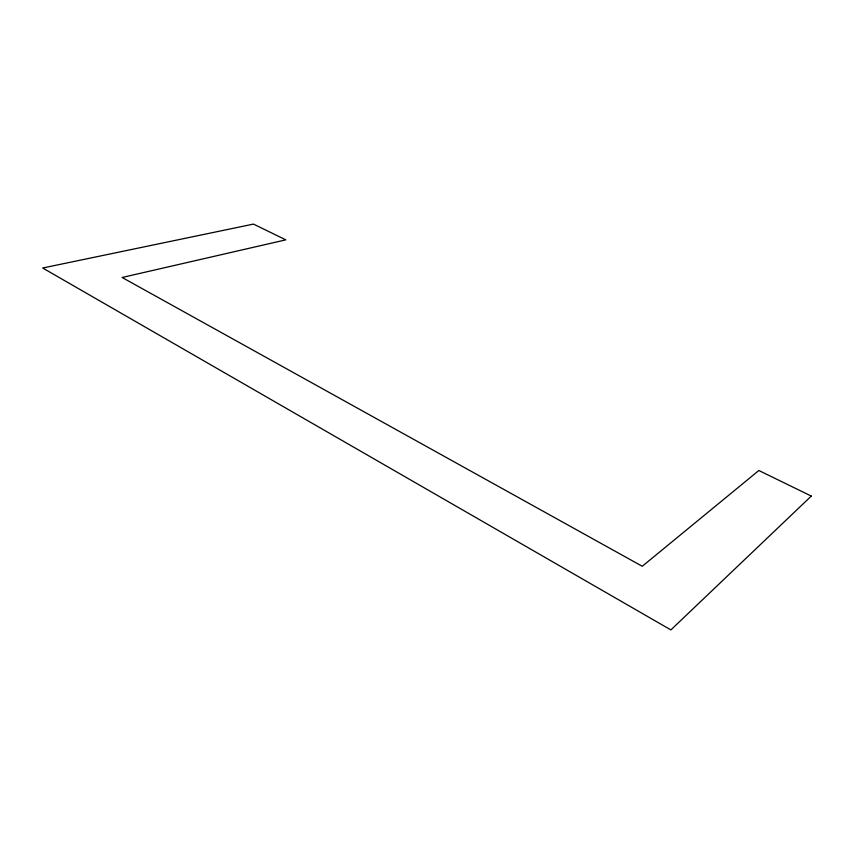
<?xml version="1.0" encoding="UTF-8"?>
<svg xmlns="http://www.w3.org/2000/svg" width="854" height="854" viewBox="0 0 854 854"><rect width="100%" height="100%" fill="white"/><g stroke="black" fill="none" stroke-linecap="round" stroke-linejoin="round"><path stroke-width="1.28" d="M811.3 496.078L670.881 629.91L42.7 268.007L253.467 224.09L285.802 239.857L122.122 277.475L642.251 566.277L758.854 470.501L811.3 496.078"/></g></svg>
